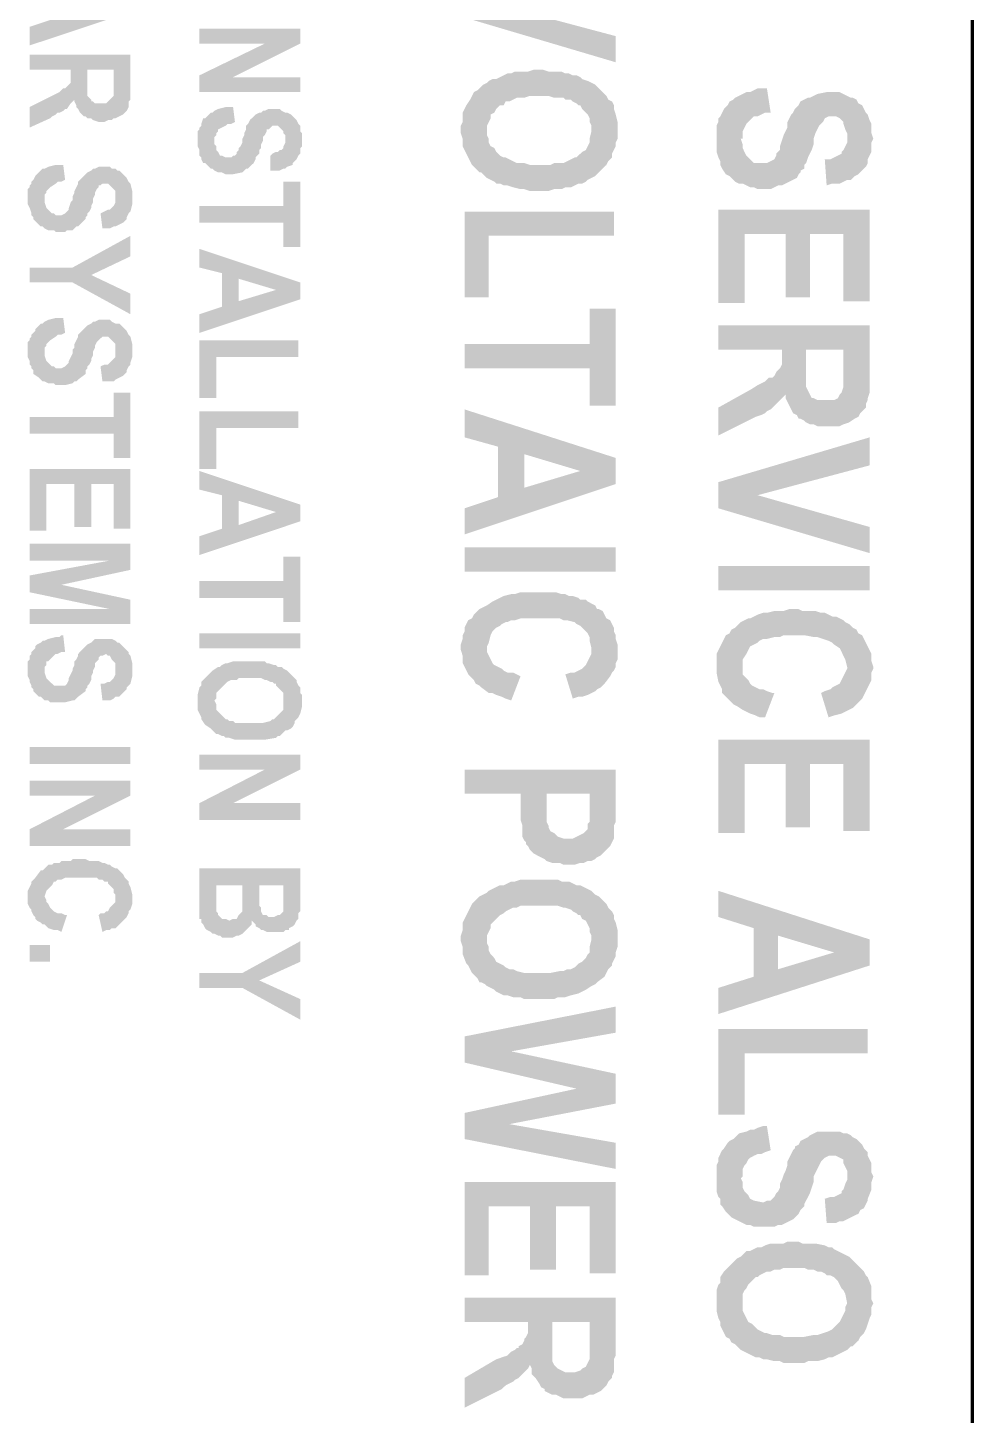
# Model space of a CAD drawing. Header units: inches. Extents: x -186 to 186, y -282 to 282.
# Drawn here: x -165.96 to -147.22, y -205.63 to -178.09 of the extents above; entities that cross this region are included whole.
import ezdxf

# ---------------------------------------------------------------- set-up
doc = ezdxf.new("R2010")
doc.units = ezdxf.units.IN
doc.header["$MEASUREMENT"] = 0
doc.layers.add('H', color=7, linetype='CONTINUOUS', lineweight=100)
doc.layers.add('P', color=250, linetype='CONTINUOUS', lineweight=100)

msp = doc.modelspace()

# ---------------------------------------------------------------- hatches: boundary and pattern name
at = {"layer": 'H', "linetype": 'Continuous'}
for points in [[(-163.926, -177.778), (-164.37, -177.593), (-165.148, -177.815), (-165.148, -177.37), (-165.481, -177.926), (-165.926, -178.074), (-165.926, -178.444)], [(-154.296, -178.778), (-154.296, -178.259), (-156.519, -177.667), (-157.296, -177.37), (-157.296, -177.889)], [(-160.556, -178.407), (-160.556, -178.111), (-162.556, -178.111), (-162.556, -178.407), (-161.259, -178.407)], [(-160.556, -178.407), (-161.259, -178.407), (-162.556, -179.037), (-161.889, -179.074)], [(-163.926, -179.296), (-163.926, -178.63), (-165.926, -178.63), (-165.926, -178.926), (-165.111, -178.926), (-165.111, -179), (-165.074, -179.556), (-165.037, -179.519), (-165.037, -179.556), (-165, -179.63), (-165, -179.667), (-164.963, -179.704), (-164.926, -179.778), (-164.889, -179.815), (-164.852, -179.852), (-164.815, -179.852), (-164.778, -178.926), (-164.259, -178.926), (-164.259, -179.185), (-164.259, -179.889), (-164.222, -179.889), (-164.148, -179.852), (-164.074, -179.815), (-164.037, -179.778), (-164, -179.741), (-163.963, -179.667), (-163.963, -179.593), (-163.963, -179.556), (-163.926, -179.519), (-163.926, -179.444), (-163.926, -179.37)], [(-164.259, -179.889), (-164.259, -179.185), (-164.259, -179.444), (-164.296, -179.481), (-164.333, -179.519), (-164.37, -179.556), (-164.407, -179.593), (-164.444, -179.593), (-164.556, -179.593), (-164.63, -179.593), (-164.667, -179.556), (-164.704, -179.556), (-164.704, -179.519), (-164.741, -179.481), (-164.778, -179.444), (-164.778, -179.333), (-164.778, -179.259), (-164.778, -178.926), (-164.815, -179.852), (-164.778, -179.889), (-164.704, -179.889), (-164.667, -179.926), (-164.556, -179.963), (-164.444, -179.963), (-164.37, -179.926), (-164.296, -179.926)], [(-154.259, -180.148), (-154.259, -180.037), (-154.259, -179.963), (-154.296, -179.815), (-154.333, -179.704), (-154.333, -179.63), (-154.37, -179.556), (-154.444, -179.519), (-154.481, -179.444), (-154.63, -179.296), (-154.704, -179.222), (-154.778, -179.185), (-154.852, -179.148), (-154.963, -179.111), (-155, -179.074), (-155.074, -179.037), (-155.148, -179.037), (-155.222, -179), (-155.296, -179), (-155.37, -178.963), (-155.444, -178.963), (-155.556, -178.963), (-155.63, -178.963), (-155.741, -178.926), (-155.926, -178.926), (-156.037, -178.963), (-156.111, -178.963), (-156.185, -178.963), (-156.296, -178.963), (-156.37, -179), (-156.444, -179), (-156.519, -179.037), (-156.593, -179.074), (-156.667, -179.111), (-156.741, -179.111), (-156.815, -179.148), (-156.852, -179.185), (-156.926, -179.222), (-157, -179.296), (-157.037, -179.333), (-157.111, -179.37), (-157.148, -179.444), (-157.185, -179.519), (-157.259, -179.63), (-157.296, -179.704), (-157.333, -179.778), (-157.333, -179.852), (-157.333, -179.963), (-157.37, -180.037), (-157.37, -180.185), (-157.333, -180.296), (-157.333, -180.37), (-157.333, -180.444), (-157.296, -180.519), (-157.259, -180.593), (-157.222, -180.667), (-157.185, -180.741), (-157.148, -180.815), (-157.111, -180.852), (-157.037, -180.926), (-157, -180.963), (-156.963, -180.963), (-156.889, -181.037), (-156.852, -181.074), (-156.852, -180.148), (-156.852, -180.037), (-156.815, -179.963), (-156.778, -179.889), (-156.778, -179.815), (-156.704, -179.778), (-156.667, -179.704), (-156.593, -179.63), (-156.519, -179.63), (-156.481, -179.556), (-156.407, -179.556), (-156.333, -179.519), (-156.259, -179.481), (-156.185, -179.481), (-156.111, -179.481), (-156, -179.444), (-155.63, -179.444), (-155.519, -179.481), (-155.444, -179.481), (-155.333, -179.481), (-155.296, -179.519), (-155.185, -179.519), (-155.148, -179.556), (-155.074, -179.593), (-155.037, -179.63), (-155, -179.63), (-154.963, -179.704), (-154.889, -179.778), (-154.852, -179.815), (-154.815, -179.889), (-154.815, -179.963), (-154.778, -180.037), (-154.778, -180.148), (-154.704, -181.037), (-154.667, -181), (-154.519, -180.852), (-154.481, -180.815), (-154.444, -180.741), (-154.37, -180.667), (-154.37, -180.593), (-154.333, -180.519), (-154.296, -180.444), (-154.296, -180.37), (-154.259, -180.296), (-154.259, -180.222)], [(-165.074, -179.556), (-165.111, -179), (-165.111, -179.148), (-165.111, -179.185), (-165.148, -179.222), (-165.185, -179.259), (-165.222, -179.296), (-165.259, -179.296), (-165.296, -179.333), (-165.333, -179.37), (-165.407, -179.407), (-165.481, -179.444), (-165.926, -179.667), (-165.926, -180.074), (-165.519, -179.889), (-165.481, -179.852), (-165.407, -179.815), (-165.37, -179.778), (-165.333, -179.778), (-165.259, -179.741), (-165.222, -179.704), (-165.185, -179.704), (-165.111, -179.593)], [(-160.556, -179.37), (-160.556, -179.074), (-161.889, -179.074), (-162.556, -179.037), (-162.556, -179.37)], [(-149.185, -180.296), (-149.222, -180.185), (-149.222, -180.111), (-149.222, -180), (-149.259, -179.926), (-149.296, -179.815), (-149.333, -179.778), (-149.37, -179.704), (-149.407, -179.63), (-149.481, -179.593), (-149.519, -179.519), (-149.593, -179.481), (-149.63, -179.481), (-149.704, -179.444), (-149.778, -179.407), (-149.852, -179.37), (-149.963, -179.37), (-150.111, -179.37), (-150.296, -179.407), (-150.37, -179.444), (-150.444, -179.481), (-150.481, -179.481), (-150.556, -179.519), (-150.63, -179.556), (-150.667, -179.63), (-150.741, -179.704), (-150.778, -179.778), (-150.815, -179.815), (-150.889, -179.963), (-150.889, -180.074), (-150.926, -180.148), (-150.963, -180.222), (-151, -180.333), (-151.037, -180.444), (-151.037, -180.519), (-151.074, -180.556), (-151.111, -180.593), (-151.111, -180.63), (-151.148, -180.704), (-151.222, -180.741), (-151.296, -180.778), (-151.37, -180.778), (-151.556, -180.778), (-151.63, -180.704), (-151.667, -180.667), (-151.704, -180.63), (-151.741, -180.556), (-151.778, -180.481), (-151.778, -180.407), (-151.815, -180.296), (-151.852, -179.444), (-151.926, -179.481), (-151.963, -179.519), (-152.037, -179.556), (-152.074, -179.63), (-152.148, -179.704), (-152.185, -179.778), (-152.222, -179.852), (-152.259, -179.889), (-152.259, -179.963), (-152.296, -180.037), (-152.296, -180.111), (-152.296, -180.222), (-152.296, -180.407), (-152.296, -180.481), (-152.296, -180.556), (-152.259, -180.667), (-152.222, -180.741), (-152.222, -180.815), (-152.185, -180.889), (-152.111, -181), (-152.037, -181.037), (-152, -181.074), (-151.926, -181.148), (-151.852, -181.185), (-151.778, -181.185), (-151.704, -181.222), (-151.63, -181.259), (-151.556, -181.259), (-151.481, -181.296), (-151.222, -181.296), (-151.148, -181.259), (-151.074, -181.222), (-151, -181.222), (-150.926, -181.185), (-150.852, -181.148), (-150.778, -181.111), (-150.704, -181.074), (-150.667, -181), (-150.63, -180.963), (-150.63, -180.926), (-150.556, -180.889), (-150.556, -180.815), (-150.519, -180.778), (-150.481, -180.667), (-150.444, -180.593), (-150.407, -180.519), (-150.37, -180.407), (-150.37, -180.296), (-150.333, -180.185), (-150.296, -180.111), (-150.259, -180.037), (-150.222, -180), (-150.185, -179.963), (-150.148, -179.889), (-150.074, -179.852), (-150, -179.852), (-149.926, -179.852), (-149.852, -179.889), (-149.778, -179.963), (-149.778, -180), (-149.741, -180.111), (-149.704, -180.185), (-149.704, -180.259), (-149.704, -181.111), (-149.63, -181.111), (-149.556, -181.037), (-149.481, -181), (-149.444, -180.963), (-149.37, -180.889), (-149.333, -180.852), (-149.296, -180.778), (-149.296, -180.704), (-149.222, -180.556), (-149.222, -180.481), (-149.222, -180.37)], [(-151.222, -179.778), (-151.296, -179.296), (-151.37, -179.296), (-151.481, -179.296), (-151.556, -179.333), (-151.63, -179.37), (-151.704, -179.37), (-151.852, -179.444), (-151.815, -180.296), (-151.778, -180.296), (-151.778, -180.185), (-151.778, -180.148), (-151.741, -180.074), (-151.704, -180), (-151.667, -179.963), (-151.63, -179.926), (-151.556, -179.852), (-151.481, -179.852), (-151.407, -179.815), (-151.333, -179.778)], [(-160.519, -180.333), (-160.519, -180.185), (-160.556, -180.148), (-160.556, -180.111), (-160.556, -180.037), (-160.593, -180), (-160.63, -179.926), (-160.667, -179.889), (-160.704, -179.852), (-160.741, -179.815), (-160.815, -179.778), (-160.852, -179.778), (-160.926, -179.741), (-160.963, -179.704), (-161.185, -179.704), (-161.259, -179.741), (-161.296, -179.741), (-161.333, -179.778), (-161.37, -179.778), (-161.444, -179.815), (-161.556, -179.926), (-161.593, -180), (-161.63, -180.037), (-161.63, -180.111), (-161.667, -180.185), (-161.667, -180.222), (-161.704, -180.296), (-161.704, -180.37), (-161.741, -180.444), (-161.778, -180.481), (-161.778, -180.519), (-161.815, -180.556), (-161.815, -180.593), (-161.852, -180.63), (-161.889, -180.63), (-161.926, -180.667), (-162.037, -180.667), (-162.111, -180.63), (-162.148, -180.63), (-162.185, -180.556), (-162.222, -180.519), (-162.222, -180.444), (-162.259, -180.407), (-162.259, -180.333), (-162.296, -179.778), (-162.333, -179.778), (-162.37, -179.815), (-162.407, -179.852), (-162.444, -179.889), (-162.481, -179.889), (-162.519, -180), (-162.519, -180.037), (-162.556, -180.074), (-162.556, -180.111), (-162.593, -180.148), (-162.593, -180.259), (-162.593, -180.333), (-162.593, -180.407), (-162.593, -180.444), (-162.556, -180.519), (-162.556, -180.63), (-162.519, -180.667), (-162.519, -180.704), (-162.481, -180.778), (-162.444, -180.778), (-162.407, -180.815), (-162.37, -180.852), (-162.333, -180.889), (-162.296, -180.889), (-162.259, -180.926), (-162.185, -180.963), (-162.148, -180.963), (-162.111, -180.963), (-162.037, -181), (-161.889, -181), (-161.704, -180.963), (-161.667, -180.926), (-161.63, -180.889), (-161.593, -180.889), (-161.519, -180.815), (-161.481, -180.778), (-161.444, -180.704), (-161.444, -180.667), (-161.407, -180.63), (-161.37, -180.593), (-161.37, -180.519), (-161.333, -180.481), (-161.333, -180.407), (-161.296, -180.333), (-161.296, -180.259), (-161.259, -180.222), (-161.222, -180.148), (-161.222, -180.111), (-161.185, -180.111), (-161.148, -180.074), (-161.111, -180.037), (-161.037, -180.037), (-161, -180.037), (-160.963, -180.074), (-160.926, -180.111), (-160.889, -180.148), (-160.889, -180.185), (-160.852, -180.222), (-160.852, -180.296), (-160.852, -180.889), (-160.815, -180.852), (-160.704, -180.815), (-160.704, -180.778), (-160.667, -180.741), (-160.63, -180.704), (-160.593, -180.63), (-160.556, -180.593), (-160.556, -180.481), (-160.519, -180.444), (-160.519, -180.37)], [(-161.852, -179.963), (-161.889, -179.667), (-161.926, -179.667), (-161.963, -179.667), (-162.037, -179.667), (-162.185, -179.704), (-162.259, -179.741), (-162.296, -179.778), (-162.259, -180.333), (-162.259, -180.259), (-162.222, -180.222), (-162.222, -180.185), (-162.185, -180.148), (-162.185, -180.111), (-162.037, -180.037), (-162, -180), (-161.926, -180)], [(-160.852, -180.889), (-160.852, -180.296), (-160.852, -180.37), (-160.889, -180.444), (-160.889, -180.481), (-160.926, -180.519), (-160.963, -180.519), (-161, -180.556), (-161.037, -180.556), (-161.111, -180.593), (-161.148, -180.63), (-161.148, -180.926), (-161, -180.926), (-160.963, -180.926), (-160.889, -180.889)], [(-154.704, -181.037), (-154.778, -180.148), (-154.815, -180.296), (-154.815, -180.37), (-154.852, -180.444), (-154.889, -180.519), (-154.963, -180.556), (-155.037, -180.63), (-155.074, -180.667), (-155.111, -180.667), (-155.259, -180.741), (-155.333, -180.778), (-155.407, -180.778), (-155.519, -180.778), (-155.593, -180.815), (-155.704, -180.815), (-155.815, -180.815), (-155.889, -180.815), (-156, -180.815), (-156.111, -180.778), (-156.259, -180.778), (-156.333, -180.741), (-156.407, -180.704), (-156.481, -180.667), (-156.519, -180.667), (-156.593, -180.63), (-156.667, -180.556), (-156.704, -180.481), (-156.778, -180.444), (-156.815, -180.37), (-156.815, -180.296), (-156.852, -180.222), (-156.852, -180.148), (-156.852, -181.074), (-156.778, -181.111), (-156.704, -181.148), (-156.667, -181.185), (-156.593, -181.185), (-156.519, -181.222), (-156.444, -181.222), (-156.333, -181.259), (-156.185, -181.296), (-156.111, -181.296), (-156, -181.333), (-155.63, -181.333), (-155.519, -181.296), (-155.444, -181.296), (-155.37, -181.296), (-155.296, -181.259), (-155.185, -181.259), (-155.037, -181.185), (-154.963, -181.185), (-154.889, -181.148), (-154.852, -181.111), (-154.778, -181.074)], [(-149.704, -181.111), (-149.704, -180.259), (-149.704, -180.37), (-149.741, -180.444), (-149.778, -180.519), (-149.815, -180.556), (-149.815, -180.593), (-149.889, -180.63), (-149.963, -180.667), (-150.037, -180.704), (-150.148, -180.704), (-150.111, -181.222), (-150, -181.185), (-149.926, -181.185), (-149.852, -181.185), (-149.778, -181.148)], [(-163.889, -181.481), (-163.889, -181.333), (-163.926, -181.185), (-163.963, -181.148), (-164, -181.074), (-164.037, -181.037), (-164.074, -181), (-164.111, -180.963), (-164.148, -180.926), (-164.185, -180.926), (-164.222, -180.889), (-164.296, -180.889), (-164.333, -180.852), (-164.556, -180.852), (-164.63, -180.889), (-164.667, -180.889), (-164.704, -180.926), (-164.778, -180.963), (-164.889, -181.074), (-164.926, -181.111), (-164.963, -181.148), (-164.963, -181.185), (-165, -181.259), (-165.037, -181.333), (-165.037, -181.37), (-165.074, -181.444), (-165.074, -181.519), (-165.111, -181.556), (-165.148, -181.667), (-165.148, -181.704), (-165.185, -181.741), (-165.222, -181.778), (-165.296, -181.815), (-165.407, -181.815), (-165.444, -181.778), (-165.481, -181.778), (-165.556, -181.704), (-165.593, -181.667), (-165.63, -181.556), (-165.63, -181.481), (-165.667, -180.889), (-165.704, -180.926), (-165.778, -181), (-165.815, -181.037), (-165.852, -181.111), (-165.889, -181.148), (-165.889, -181.185), (-165.926, -181.222), (-165.926, -181.259), (-165.963, -181.296), (-165.963, -181.407), (-165.963, -181.481), (-165.963, -181.556), (-165.963, -181.593), (-165.926, -181.667), (-165.889, -181.778), (-165.889, -181.815), (-165.852, -181.852), (-165.852, -181.889), (-165.741, -182), (-165.704, -182.037), (-165.667, -182.037), (-165.63, -182.074), (-165.556, -182.111), (-165.519, -182.111), (-165.444, -182.111), (-165.407, -182.148), (-165.222, -182.148), (-165.185, -182.111), (-165.074, -182.111), (-165.037, -182.074), (-165, -182.037), (-164.963, -182.037), (-164.815, -181.889), (-164.815, -181.852), (-164.778, -181.815), (-164.778, -181.778), (-164.741, -181.741), (-164.704, -181.667), (-164.704, -181.63), (-164.667, -181.556), (-164.667, -181.481), (-164.63, -181.407), (-164.63, -181.37), (-164.593, -181.296), (-164.556, -181.259), (-164.556, -181.222), (-164.519, -181.222), (-164.481, -181.185), (-164.407, -181.185), (-164.37, -181.185), (-164.333, -181.222), (-164.296, -181.259), (-164.259, -181.296), (-164.222, -181.333), (-164.222, -181.37), (-164.222, -181.444), (-164.222, -182.037), (-164.148, -182), (-164.074, -181.963), (-164, -181.889), (-164, -181.852), (-163.963, -181.778), (-163.926, -181.741), (-163.889, -181.593), (-163.889, -181.519)], [(-165.222, -181.111), (-165.259, -180.815), (-165.296, -180.815), (-165.333, -180.815), (-165.407, -180.815), (-165.556, -180.852), (-165.63, -180.889), (-165.667, -180.889), (-165.63, -181.481), (-165.63, -181.407), (-165.593, -181.37), (-165.593, -181.333), (-165.556, -181.296), (-165.519, -181.259), (-165.407, -181.185), (-165.37, -181.148), (-165.296, -181.148)], [(-160.556, -182.444), (-160.556, -181.148), (-160.889, -181.148), (-160.889, -181.63), (-162.556, -181.63), (-162.556, -181.963), (-160.889, -181.963), (-160.889, -182.444)], [(-164.222, -182.037), (-164.222, -181.444), (-164.222, -181.519), (-164.222, -181.556), (-164.259, -181.63), (-164.296, -181.667), (-164.333, -181.704), (-164.37, -181.704), (-164.444, -181.741), (-164.519, -181.778), (-164.481, -182.074), (-164.37, -182.074), (-164.333, -182.074), (-164.259, -182.037)], [(-154.333, -182.222), (-154.333, -181.741), (-157.296, -181.741), (-157.296, -183.444), (-156.815, -183.444), (-156.815, -182.222)], [(-149.259, -183.519), (-149.259, -181.704), (-152.259, -181.704), (-152.259, -183.556), (-151.741, -183.556), (-151.741, -182.185), (-150.926, -182.185), (-150.926, -183.444), (-150.444, -183.444), (-150.444, -182.185), (-149.778, -182.185), (-149.778, -183.519)], [(-163.926, -182.63), (-163.926, -182.222), (-165.074, -182.852), (-164.704, -183)], [(-160.556, -183.481), (-160.556, -183.148), (-162.556, -182.481), (-162.556, -182.852), (-162.111, -182.963), (-162.111, -183.63), (-161.778, -183.074), (-161.037, -183.296)], [(-163.926, -183.778), (-163.926, -183.37), (-164.704, -183), (-165.074, -182.852), (-165.926, -182.852), (-165.926, -183.148), (-165.074, -183.148)], [(-160.556, -183.481), (-161.037, -183.296), (-161.778, -183.519), (-161.778, -183.074), (-162.111, -183.63), (-162.556, -183.778), (-162.556, -184.148)], [(-154.296, -185.593), (-154.296, -183.667), (-154.815, -183.667), (-154.815, -184.37), (-157.296, -184.37), (-157.296, -184.852), (-154.815, -184.852), (-154.815, -185.593)], [(-163.889, -184.519), (-163.889, -184.37), (-163.926, -184.222), (-163.963, -184.185), (-164, -184.111), (-164.037, -184.074), (-164.074, -184.037), (-164.111, -184), (-164.148, -183.963), (-164.185, -183.963), (-164.222, -183.963), (-164.296, -183.926), (-164.333, -183.889), (-164.556, -183.889), (-164.63, -183.926), (-164.667, -183.926), (-164.704, -183.963), (-164.778, -184), (-164.889, -184.111), (-164.926, -184.148), (-164.963, -184.185), (-164.963, -184.222), (-165, -184.296), (-165.037, -184.37), (-165.037, -184.444), (-165.074, -184.481), (-165.074, -184.556), (-165.111, -184.63), (-165.148, -184.704), (-165.148, -184.741), (-165.185, -184.778), (-165.222, -184.815), (-165.296, -184.852), (-165.407, -184.852), (-165.444, -184.815), (-165.481, -184.815), (-165.519, -184.778), (-165.556, -184.741), (-165.593, -184.704), (-165.63, -184.593), (-165.63, -184.519), (-165.667, -183.963), (-165.704, -183.963), (-165.778, -184.037), (-165.815, -184.074), (-165.815, -184.111), (-165.852, -184.148), (-165.889, -184.185), (-165.889, -184.222), (-165.926, -184.259), (-165.926, -184.296), (-165.963, -184.333), (-165.963, -184.444), (-165.963, -184.519), (-165.963, -184.593), (-165.963, -184.63), (-165.926, -184.704), (-165.926, -184.778), (-165.889, -184.815), (-165.889, -184.852), (-165.852, -184.889), (-165.852, -184.963), (-165.741, -185.037), (-165.704, -185.074), (-165.667, -185.111), (-165.63, -185.111), (-165.556, -185.148), (-165.519, -185.148), (-165.444, -185.148), (-165.407, -185.185), (-165.222, -185.185), (-165.074, -185.148), (-165.037, -185.111), (-165, -185.111), (-164.963, -185.074), (-164.815, -184.963), (-164.815, -184.889), (-164.778, -184.852), (-164.778, -184.815), (-164.741, -184.778), (-164.704, -184.704), (-164.704, -184.667), (-164.667, -184.593), (-164.667, -184.519), (-164.63, -184.444), (-164.63, -184.407), (-164.593, -184.333), (-164.556, -184.296), (-164.519, -184.259), (-164.481, -184.222), (-164.407, -184.222), (-164.37, -184.222), (-164.333, -184.259), (-164.296, -184.296), (-164.259, -184.333), (-164.222, -184.37), (-164.222, -184.444), (-164.222, -184.481), (-164.222, -185.074), (-164.148, -185.037), (-164.074, -185), (-164, -184.926), (-164, -184.889), (-163.963, -184.815), (-163.926, -184.778), (-163.926, -184.741), (-163.889, -184.63), (-163.889, -184.556)], [(-165.222, -184.148), (-165.259, -183.852), (-165.296, -183.852), (-165.333, -183.852), (-165.407, -183.852), (-165.556, -183.889), (-165.63, -183.926), (-165.667, -183.963), (-165.63, -184.519), (-165.63, -184.444), (-165.593, -184.407), (-165.593, -184.37), (-165.556, -184.333), (-165.519, -184.296), (-165.407, -184.222), (-165.37, -184.185), (-165.296, -184.185)], [(-149.259, -185.037), (-149.259, -184), (-152.259, -184), (-152.259, -184.481), (-151, -184.481), (-151, -184.593), (-151, -185.444), (-150.926, -185.37), (-150.926, -185.444), (-150.889, -185.519), (-150.852, -185.593), (-150.778, -185.741), (-150.704, -185.778), (-150.667, -185.852), (-150.63, -185.852), (-150.556, -185.889), (-150.519, -184.481), (-149.778, -184.481), (-149.778, -185.963), (-149.667, -185.926), (-149.556, -185.852), (-149.481, -185.815), (-149.444, -185.741), (-149.37, -185.667), (-149.333, -185.63), (-149.333, -185.556), (-149.296, -185.481), (-149.296, -185.444), (-149.259, -185.333), (-149.259, -185.259), (-149.259, -185.148)], [(-164.222, -185.074), (-164.222, -184.481), (-164.222, -184.556), (-164.222, -184.63), (-164.259, -184.667), (-164.296, -184.704), (-164.333, -184.741), (-164.37, -184.778), (-164.444, -184.778), (-164.519, -184.815), (-164.481, -185.111), (-164.37, -185.111), (-164.333, -185.111), (-164.259, -185.111)], [(-160.593, -184.63), (-160.593, -184.296), (-162.556, -184.296), (-162.556, -185.444), (-162.222, -185.444), (-162.222, -184.63)], [(-149.778, -185.963), (-149.778, -184.889), (-149.778, -185.111), (-149.778, -185.185), (-149.778, -185.222), (-149.815, -185.333), (-149.852, -185.37), (-149.889, -185.444), (-149.963, -185.481), (-150.037, -185.481), (-150.222, -185.481), (-150.296, -185.481), (-150.37, -185.444), (-150.407, -185.444), (-150.444, -185.37), (-150.481, -185.296), (-150.519, -185.222), (-150.519, -185.185), (-150.519, -184.481), (-150.556, -185.889), (-150.519, -185.926), (-150.444, -185.963), (-150.37, -185.963), (-150.296, -186), (-150.185, -186), (-150.111, -186), (-150, -186), (-149.926, -186), (-149.852, -186)], [(-151, -185.444), (-151, -184.593), (-151, -184.704), (-151, -184.778), (-151.037, -184.852), (-151.111, -184.926), (-151.148, -185), (-151.185, -185.037), (-151.259, -185.037), (-151.333, -185.111), (-151.407, -185.148), (-151.481, -185.185), (-151.593, -185.259), (-152.259, -185.63), (-152.259, -186.185), (-151.593, -185.852), (-151.519, -185.815), (-151.407, -185.778), (-151.333, -185.741), (-151.296, -185.704), (-151.222, -185.667), (-151.185, -185.63), (-151.148, -185.593), (-151.111, -185.556), (-151.037, -185.481)], [(-163.926, -186.63), (-163.926, -185.333), (-164.259, -185.333), (-164.259, -185.815), (-165.926, -185.815), (-165.926, -186.148), (-164.259, -186.148), (-164.259, -186.63)], [(-160.593, -186.037), (-160.593, -185.704), (-162.556, -185.704), (-162.556, -186.852), (-162.222, -186.852), (-162.222, -186.037)], [(-154.296, -187.148), (-154.296, -186.63), (-157.296, -185.667), (-157.296, -186.222), (-156.63, -186.407), (-156.63, -187.407), (-156.111, -186.556), (-155, -186.889)], [(-149.259, -186.778), (-149.259, -186.222), (-152.259, -187.111), (-151.481, -187.37)], [(-154.296, -187.148), (-155, -186.889), (-156.111, -187.222), (-156.111, -186.556), (-156.63, -187.407), (-157.296, -187.63), (-157.296, -188.148)], [(-163.926, -188.037), (-163.926, -186.852), (-165.926, -186.852), (-165.926, -188.074), (-165.593, -188.074), (-165.593, -187.148), (-165.037, -187.148), (-165.037, -188), (-164.704, -188), (-164.704, -187.148), (-164.259, -187.148), (-164.259, -188.037)], [(-160.556, -187.889), (-160.556, -187.556), (-162.556, -186.889), (-162.556, -187.259), (-162.111, -187.37), (-162.111, -188.037), (-161.778, -187.481), (-161.037, -187.704)], [(-149.259, -188.519), (-149.259, -188), (-151.481, -187.37), (-152.259, -187.111), (-152.259, -187.63)], [(-160.556, -187.889), (-161.037, -187.704), (-161.778, -187.963), (-161.778, -187.481), (-162.111, -188.037), (-162.556, -188.185), (-162.556, -188.556)], [(-163.926, -188.852), (-163.926, -188.333), (-165.926, -188.333), (-165.926, -188.667), (-164.333, -188.667)], [(-160.556, -189.889), (-160.556, -188.593), (-160.889, -188.593), (-160.889, -189.074), (-162.556, -189.074), (-162.556, -189.407), (-160.889, -189.407), (-160.889, -189.889)], [(-157.296, -188.889), (-154.296, -188.889), (-154.296, -188.407), (-157.296, -188.407)], [(-163.926, -188.852), (-164.333, -188.667), (-165.926, -188.963), (-165.296, -189.148)], [(-152.259, -189.259), (-149.259, -189.259), (-149.259, -188.778), (-152.259, -188.778)], [(-163.926, -189.926), (-163.926, -189.444), (-165.296, -189.148), (-165.926, -188.963), (-165.926, -189.296), (-164.333, -189.63)], [(-154.704, -189.556), (-154.778, -189.519), (-154.852, -189.481), (-154.889, -189.444), (-155, -189.444), (-155.037, -189.407), (-155.148, -189.37), (-155.222, -189.37), (-155.296, -189.333), (-155.37, -189.333), (-155.481, -189.296), (-155.556, -189.296), (-155.63, -189.296), (-155.741, -189.296), (-155.926, -189.296), (-156, -189.296), (-156.111, -189.296), (-156.185, -189.296), (-156.296, -189.333), (-156.37, -189.333), (-156.519, -189.37), (-156.593, -189.407), (-156.667, -189.444), (-156.741, -189.481), (-156.852, -189.556), (-156.852, -190.407), (-156.852, -190.37), (-156.815, -190.296), (-156.778, -190.148), (-156.741, -190.074), (-156.667, -190), (-156.593, -189.963), (-156.556, -189.926), (-156.481, -189.889), (-156.444, -189.889), (-156.37, -189.852), (-156.296, -189.852), (-156.185, -189.815), (-156.111, -189.815), (-156, -189.815), (-155.593, -189.815), (-155.407, -189.815), (-155.333, -189.852), (-155.259, -189.852), (-155.111, -189.889), (-155.074, -189.926), (-155, -189.963), (-154.926, -190.037), (-154.852, -190.111), (-154.815, -190.185), (-154.815, -190.259), (-154.778, -190.407)], [(-163.926, -189.926), (-164.333, -189.63), (-165.926, -189.63), (-165.926, -189.926)], [(-156.185, -190.963), (-156.259, -190.926), (-156.333, -190.889), (-156.444, -190.889), (-156.519, -190.852), (-156.556, -190.815), (-156.63, -190.778), (-156.704, -190.741), (-156.741, -190.704), (-156.815, -190.556), (-156.852, -190.481), (-156.852, -190.407), (-156.852, -189.556), (-156.926, -189.593), (-157, -189.63), (-157.037, -189.667), (-157.111, -189.741), (-157.148, -189.815), (-157.222, -189.852), (-157.259, -189.926), (-157.296, -190), (-157.296, -190.074), (-157.333, -190.148), (-157.333, -190.222), (-157.37, -190.333), (-157.37, -190.444), (-157.333, -190.556), (-157.333, -190.63), (-157.333, -190.704), (-157.296, -190.778), (-157.259, -190.852), (-157.222, -190.926), (-157.111, -191.037), (-157.074, -191.111), (-157, -191.148), (-156.963, -191.185), (-156.815, -191.296), (-156.741, -191.296), (-156.667, -191.333), (-156.556, -191.37), (-156.481, -191.407), (-156.37, -191.444)], [(-154.259, -190.444), (-154.259, -190.407), (-154.259, -190.333), (-154.296, -190.222), (-154.296, -190.148), (-154.333, -190.074), (-154.333, -190), (-154.37, -189.926), (-154.407, -189.852), (-154.481, -189.815), (-154.519, -189.741), (-154.556, -189.667), (-154.63, -189.63), (-154.667, -189.63), (-154.704, -189.556), (-154.778, -190.407), (-154.778, -190.444), (-154.778, -190.519), (-154.815, -190.593), (-154.852, -190.667), (-154.889, -190.741), (-154.963, -190.815), (-155.037, -190.852), (-155.111, -190.889), (-155.185, -190.889), (-155.296, -190.926), (-155.148, -191.407), (-155.037, -191.37), (-154.963, -191.37), (-154.852, -191.333), (-154.778, -191.296), (-154.704, -191.259), (-154.667, -191.222), (-154.593, -191.185), (-154.556, -191.148), (-154.519, -191.111), (-154.407, -190.963), (-154.37, -190.889), (-154.333, -190.852), (-154.296, -190.778), (-154.296, -190.704), (-154.259, -190.63), (-154.259, -190.519)], [(-149.667, -189.926), (-149.741, -189.889), (-149.778, -189.852), (-149.852, -189.815), (-149.926, -189.778), (-150, -189.778), (-150.074, -189.741), (-150.148, -189.704), (-150.222, -189.704), (-150.333, -189.667), (-150.407, -189.667), (-150.481, -189.667), (-150.593, -189.667), (-150.667, -189.63), (-150.852, -189.63), (-150.963, -189.667), (-151.037, -189.667), (-151.148, -189.667), (-151.296, -189.704), (-151.37, -189.704), (-151.481, -189.741), (-151.556, -189.778), (-151.63, -189.815), (-151.667, -189.815), (-151.741, -189.852), (-151.815, -189.889), (-151.778, -190.778), (-151.778, -190.704), (-151.778, -190.63), (-151.704, -190.519), (-151.667, -190.444), (-151.63, -190.37), (-151.556, -190.333), (-151.481, -190.296), (-151.444, -190.259), (-151.37, -190.222), (-151.296, -190.222), (-151.148, -190.185), (-151.037, -190.185), (-150.963, -190.148), (-150.556, -190.148), (-150.37, -190.185), (-150.296, -190.185), (-150.185, -190.222), (-150.074, -190.259), (-150, -190.296), (-149.963, -190.333), (-149.852, -190.407), (-149.815, -190.481), (-149.778, -190.556), (-149.741, -190.63), (-149.704, -190.778)], [(-151.148, -191.296), (-151.185, -191.296), (-151.296, -191.259), (-151.37, -191.222), (-151.444, -191.222), (-151.593, -191.148), (-151.63, -191.111), (-151.667, -191.037), (-151.704, -191), (-151.778, -190.926), (-151.778, -190.852), (-151.778, -190.778), (-151.815, -189.889), (-151.889, -189.963), (-151.926, -190), (-152, -190.037), (-152.037, -190.111), (-152.111, -190.148), (-152.148, -190.222), (-152.185, -190.296), (-152.222, -190.37), (-152.259, -190.444), (-152.296, -190.519), (-152.296, -190.667), (-152.296, -190.815), (-152.296, -190.889), (-152.259, -191.074), (-152.222, -191.148), (-152.185, -191.222), (-152.185, -191.296), (-152.074, -191.407), (-151.963, -191.519), (-151.889, -191.556), (-151.778, -191.63), (-151.704, -191.667), (-151.63, -191.704), (-151.519, -191.741), (-151.444, -191.778), (-151.333, -191.778)], [(-149.185, -190.815), (-149.185, -190.778), (-149.222, -190.667), (-149.222, -190.593), (-149.222, -190.519), (-149.259, -190.444), (-149.296, -190.37), (-149.333, -190.296), (-149.37, -190.222), (-149.407, -190.148), (-149.481, -190.111), (-149.519, -190.037), (-149.593, -190), (-149.63, -189.963), (-149.667, -189.926), (-149.704, -190.778), (-149.704, -190.815), (-149.741, -190.889), (-149.778, -190.963), (-149.815, -191.037), (-149.852, -191.111), (-149.926, -191.148), (-150, -191.185), (-150.037, -191.222), (-150.148, -191.259), (-150.222, -191.296), (-150.074, -191.778), (-149.963, -191.741), (-149.815, -191.704), (-149.741, -191.667), (-149.667, -191.63), (-149.593, -191.593), (-149.519, -191.519), (-149.481, -191.481), (-149.407, -191.407), (-149.37, -191.333), (-149.333, -191.259), (-149.296, -191.185), (-149.259, -191.111), (-149.222, -191.037), (-149.222, -190.963), (-149.222, -190.889)], [(-163.889, -190.815), (-163.889, -190.704), (-163.926, -190.556), (-163.963, -190.519), (-163.963, -190.481), (-164, -190.444), (-164.037, -190.407), (-164.074, -190.37), (-164.111, -190.333), (-164.148, -190.296), (-164.185, -190.296), (-164.222, -190.259), (-164.296, -190.222), (-164.333, -190.222), (-164.556, -190.222), (-164.63, -190.222), (-164.667, -190.259), (-164.704, -190.296), (-164.778, -190.333), (-164.889, -190.444), (-164.926, -190.481), (-164.963, -190.519), (-164.963, -190.556), (-165, -190.63), (-165.037, -190.667), (-165.037, -190.741), (-165.074, -190.815), (-165.074, -190.852), (-165.111, -190.926), (-165.148, -191), (-165.148, -191.037), (-165.185, -191.111), (-165.222, -191.148), (-165.296, -191.148), (-165.407, -191.148), (-165.444, -191.148), (-165.481, -191.111), (-165.519, -191.074), (-165.556, -191.037), (-165.593, -191), (-165.63, -190.889), (-165.63, -190.852), (-165.667, -190.259), (-165.704, -190.296), (-165.778, -190.333), (-165.815, -190.37), (-165.815, -190.407), (-165.852, -190.444), (-165.889, -190.481), (-165.889, -190.519), (-165.926, -190.556), (-165.926, -190.63), (-165.963, -190.667), (-165.963, -190.778), (-165.963, -190.815), (-165.963, -190.852), (-165.963, -190.889), (-165.963, -190.963), (-165.926, -191.037), (-165.926, -191.074), (-165.889, -191.148), (-165.889, -191.185), (-165.852, -191.222), (-165.852, -191.259), (-165.741, -191.37), (-165.704, -191.37), (-165.667, -191.407), (-165.63, -191.444), (-165.556, -191.444), (-165.519, -191.481), (-165.444, -191.481), (-165.407, -191.481), (-165.222, -191.481), (-165.074, -191.444), (-165.037, -191.444), (-165, -191.407), (-164.963, -191.37), (-164.815, -191.259), (-164.815, -191.222), (-164.778, -191.185), (-164.778, -191.148), (-164.741, -191.111), (-164.704, -191.037), (-164.704, -190.963), (-164.667, -190.889), (-164.667, -190.852), (-164.63, -190.778), (-164.63, -190.704), (-164.593, -190.667), (-164.556, -190.63), (-164.556, -190.593), (-164.519, -190.556), (-164.481, -190.556), (-164.407, -190.519), (-164.37, -190.556), (-164.333, -190.556), (-164.296, -190.63), (-164.259, -190.667), (-164.222, -190.704), (-164.222, -190.741), (-164.222, -190.815), (-164.222, -191.37), (-164.148, -191.37), (-164.074, -191.296), (-164, -191.222), (-164, -191.185), (-163.963, -191.148), (-163.926, -191.111), (-163.889, -190.963), (-163.889, -190.889)], [(-165.222, -190.481), (-165.259, -190.148), (-165.296, -190.148), (-165.333, -190.185), (-165.407, -190.185), (-165.556, -190.222), (-165.63, -190.259), (-165.667, -190.259), (-165.63, -190.852), (-165.63, -190.778), (-165.593, -190.741), (-165.593, -190.667), (-165.556, -190.667), (-165.519, -190.63), (-165.407, -190.519), (-165.37, -190.519), (-165.296, -190.481)], [(-162.556, -190.407), (-160.556, -190.407), (-160.556, -190.111), (-162.556, -190.111)], [(-164.222, -191.37), (-164.222, -190.815), (-164.222, -190.889), (-164.222, -190.926), (-164.259, -191), (-164.296, -191.037), (-164.333, -191.074), (-164.37, -191.074), (-164.444, -191.111), (-164.519, -191.111), (-164.481, -191.444), (-164.37, -191.444), (-164.333, -191.444), (-164.259, -191.407)], [(-160.519, -191.444), (-160.519, -191.333), (-160.556, -191.296), (-160.556, -191.222), (-160.556, -191.185), (-160.593, -191.148), (-160.63, -191.074), (-160.63, -191.037), (-160.667, -191), (-160.704, -190.963), (-160.778, -190.889), (-160.815, -190.852), (-160.889, -190.815), (-160.926, -190.778), (-161, -190.778), (-161.037, -190.741), (-161.074, -190.741), (-161.185, -190.704), (-161.222, -190.704), (-161.259, -190.667), (-161.333, -190.667), (-161.37, -190.667), (-161.519, -190.667), (-161.556, -190.667), (-161.63, -190.667), (-161.778, -190.667), (-161.815, -190.667), (-161.889, -190.667), (-162, -190.704), (-162.037, -190.704), (-162.111, -190.741), (-162.148, -190.778), (-162.185, -190.778), (-162.296, -190.852), (-162.333, -190.889), (-162.444, -191), (-162.519, -191.074), (-162.519, -191.148), (-162.556, -191.185), (-162.593, -191.333), (-162.593, -191.407), (-162.593, -191.444), (-162.593, -191.481), (-162.593, -191.63), (-162.556, -191.704), (-162.519, -191.778), (-162.519, -191.815), (-162.444, -191.926), (-162.333, -192), (-162.296, -192.037), (-162.259, -192.074), (-162.259, -191.444), (-162.222, -191.407), (-162.222, -191.333), (-162.222, -191.296), (-162.148, -191.222), (-162.074, -191.148), (-162.037, -191.111), (-162, -191.074), (-161.926, -191.037), (-161.852, -191.037), (-161.815, -191.037), (-161.778, -191), (-161.704, -191), (-161.444, -191), (-161.37, -191), (-161.333, -191), (-161.259, -191.037), (-161.222, -191.037), (-161.148, -191.074), (-161.111, -191.074), (-161.074, -191.111), (-161.037, -191.111), (-161.037, -191.148), (-161, -191.185), (-160.963, -191.222), (-160.889, -191.296), (-160.889, -191.407), (-160.889, -191.444), (-160.852, -192.037), (-160.815, -192.037), (-160.741, -192), (-160.704, -191.963), (-160.667, -191.889), (-160.667, -191.852), (-160.63, -191.815), (-160.593, -191.778), (-160.556, -191.704), (-160.519, -191.556), (-160.519, -191.519)], [(-160.852, -192.037), (-160.889, -191.444), (-160.889, -191.519), (-160.889, -191.556), (-160.889, -191.63), (-160.926, -191.667), (-160.963, -191.704), (-161.037, -191.778), (-161.074, -191.815), (-161.111, -191.815), (-161.148, -191.852), (-161.296, -191.889), (-161.37, -191.889), (-161.444, -191.889), (-161.704, -191.889), (-161.741, -191.889), (-161.815, -191.889), (-161.852, -191.889), (-161.889, -191.852), (-161.963, -191.852), (-162, -191.815), (-162.037, -191.815), (-162.074, -191.778), (-162.185, -191.667), (-162.222, -191.63), (-162.222, -191.556), (-162.222, -191.519), (-162.259, -191.444), (-162.259, -192.074), (-162.222, -192.111), (-162.185, -192.111), (-162.111, -192.148), (-162.074, -192.148), (-162.037, -192.185), (-161.963, -192.185), (-161.852, -192.222), (-161.815, -192.222), (-161.741, -192.222), (-161.37, -192.222), (-161.333, -192.222), (-161.259, -192.222), (-161.037, -192.185), (-161, -192.148), (-160.963, -192.148), (-160.926, -192.111), (-160.889, -192.074)], [(-165.926, -192.704), (-163.926, -192.704), (-163.926, -192.37), (-165.926, -192.37)], [(-149.259, -194.037), (-149.259, -192.222), (-152.259, -192.222), (-152.259, -194.074), (-151.741, -194.074), (-151.741, -192.704), (-150.926, -192.704), (-150.926, -193.963), (-150.444, -193.963), (-150.444, -192.704), (-149.778, -192.704), (-149.778, -194.037)], [(-160.556, -192.815), (-160.556, -192.519), (-162.556, -192.519), (-162.556, -192.815), (-161.259, -192.815)], [(-160.556, -192.815), (-161.259, -192.815), (-162.556, -193.481), (-161.889, -193.481)], [(-154.296, -193.593), (-154.296, -192.815), (-157.296, -192.815), (-157.296, -193.296), (-156.185, -193.296), (-156.185, -193.815), (-156.148, -193.926), (-156.148, -194), (-156.148, -194.074), (-156.148, -194.148), (-156.111, -194.222), (-156.074, -194.259), (-156.074, -194.296), (-156.037, -194.333), (-156, -194.407), (-155.926, -194.481), (-155.852, -194.519), (-155.778, -194.556), (-155.704, -194.593), (-155.667, -193.296), (-154.815, -193.296), (-154.815, -193.556), (-154.778, -194.63), (-154.704, -194.593), (-154.667, -194.556), (-154.593, -194.519), (-154.519, -194.444), (-154.481, -194.407), (-154.407, -194.333), (-154.37, -194.259), (-154.333, -194.185), (-154.333, -194.148), (-154.333, -194.074), (-154.333, -194), (-154.333, -193.926), (-154.296, -193.852), (-154.296, -193.741)], [(-163.926, -193.333), (-163.926, -193.037), (-165.926, -193.037), (-165.926, -193.333), (-164.63, -193.333)], [(-154.778, -194.63), (-154.815, -193.556), (-154.815, -193.667), (-154.815, -193.778), (-154.815, -193.852), (-154.852, -193.889), (-154.852, -193.963), (-154.852, -194), (-154.926, -194.074), (-155, -194.111), (-155.074, -194.148), (-155.148, -194.185), (-155.222, -194.185), (-155.259, -194.185), (-155.333, -194.185), (-155.444, -194.148), (-155.481, -194.111), (-155.519, -194.074), (-155.593, -194.037), (-155.63, -193.963), (-155.63, -193.926), (-155.667, -193.852), (-155.667, -193.778), (-155.667, -193.296), (-155.704, -194.593), (-155.667, -194.63), (-155.556, -194.667), (-155.519, -194.667), (-155.407, -194.667), (-155.333, -194.704), (-155.111, -194.704), (-155, -194.667), (-154.926, -194.667), (-154.852, -194.63)], [(-163.926, -193.333), (-164.63, -193.333), (-165.926, -194), (-165.259, -194)], [(-160.556, -193.815), (-160.556, -193.481), (-161.889, -193.481), (-162.556, -193.481), (-162.556, -193.815)], [(-163.926, -194.333), (-163.926, -194), (-165.259, -194), (-165.926, -194), (-165.926, -194.333)], [(-164.185, -194.778), (-164.222, -194.778), (-164.296, -194.741), (-164.333, -194.704), (-164.37, -194.704), (-164.444, -194.667), (-164.481, -194.667), (-164.556, -194.63), (-164.63, -194.63), (-164.704, -194.63), (-164.741, -194.63), (-164.815, -194.593), (-165.074, -194.593), (-165.111, -194.63), (-165.185, -194.63), (-165.222, -194.63), (-165.296, -194.63), (-165.333, -194.667), (-165.407, -194.667), (-165.444, -194.667), (-165.481, -194.704), (-165.556, -194.704), (-165.63, -194.778), (-165.63, -195.333), (-165.593, -195.222), (-165.519, -195.148), (-165.481, -195.111), (-165.444, -195.037), (-165.407, -195.037), (-165.37, -195), (-165.333, -195), (-165.296, -195), (-165.222, -194.963), (-165.185, -194.963), (-165.111, -194.963), (-164.704, -194.963), (-164.667, -194.963), (-164.593, -194.963), (-164.556, -195), (-164.519, -195), (-164.481, -195), (-164.444, -195.037), (-164.37, -195.037), (-164.37, -195.074), (-164.296, -195.148), (-164.259, -195.185), (-164.259, -195.259), (-164.222, -195.296), (-164.222, -195.333)], [(-165.185, -195.704), (-165.222, -195.704), (-165.296, -195.667), (-165.333, -195.667), (-165.37, -195.667), (-165.444, -195.63), (-165.481, -195.593), (-165.519, -195.556), (-165.556, -195.481), (-165.593, -195.444), (-165.593, -195.407), (-165.63, -195.333), (-165.63, -194.778), (-165.667, -194.815), (-165.704, -194.815), (-165.815, -194.963), (-165.852, -195), (-165.889, -195.037), (-165.889, -195.074), (-165.926, -195.148), (-165.963, -195.222), (-165.963, -195.296), (-165.963, -195.333), (-165.963, -195.37), (-165.963, -195.444), (-165.963, -195.481), (-165.926, -195.556), (-165.889, -195.593), (-165.889, -195.63), (-165.852, -195.704), (-165.815, -195.741), (-165.815, -195.778), (-165.778, -195.815), (-165.704, -195.852), (-165.667, -195.889), (-165.63, -195.889), (-165.593, -195.926), (-165.556, -195.963), (-165.444, -196), (-165.37, -196), (-165.296, -196.037)], [(-163.889, -195.37), (-163.889, -195.296), (-163.926, -195.148), (-163.963, -195.074), (-163.963, -195.037), (-164, -195), (-164.037, -194.963), (-164.074, -194.889), (-164.111, -194.852), (-164.148, -194.815), (-164.185, -194.778), (-164.222, -195.333), (-164.222, -195.444), (-164.259, -195.481), (-164.296, -195.519), (-164.333, -195.556), (-164.37, -195.63), (-164.407, -195.63), (-164.444, -195.667), (-164.519, -195.667), (-164.556, -195.704), (-164.481, -196.037), (-164.407, -196), (-164.333, -196), (-164.296, -195.963), (-164.222, -195.963), (-164.185, -195.926), (-164.148, -195.889), (-164.074, -195.815), (-164.037, -195.778), (-164, -195.741), (-163.963, -195.667), (-163.963, -195.63), (-163.926, -195.593), (-163.889, -195.481), (-163.889, -195.444)], [(-160.556, -195.444), (-160.556, -194.778), (-162.556, -194.778), (-162.556, -195.63), (-162.556, -195.667), (-162.556, -195.778), (-162.519, -195.778), (-162.519, -195.852), (-162.481, -195.889), (-162.444, -195.963), (-162.407, -196), (-162.333, -196.037), (-162.296, -196.074), (-162.259, -196.074), (-162.222, -195.111), (-161.704, -195.111), (-161.704, -195.37), (-161.667, -196.037), (-161.63, -196), (-161.593, -195.963), (-161.556, -195.926), (-161.519, -195.889), (-161.519, -195.815), (-161.481, -195.852), (-161.444, -195.889), (-161.444, -195.926), (-161.37, -195.963), (-161.37, -195.111), (-160.889, -195.111), (-160.889, -195.296), (-160.889, -196.037), (-160.852, -196), (-160.778, -196), (-160.778, -195.963), (-160.704, -195.926), (-160.667, -195.889), (-160.63, -195.815), (-160.593, -195.778), (-160.593, -195.741), (-160.593, -195.667), (-160.556, -195.63), (-160.556, -195.556), (-160.556, -195.481)], [(-161.667, -196.037), (-161.704, -195.37), (-161.704, -195.556), (-161.704, -195.63), (-161.741, -195.667), (-161.778, -195.704), (-161.815, -195.778), (-161.852, -195.778), (-161.889, -195.778), (-161.963, -195.815), (-162.037, -195.778), (-162.074, -195.778), (-162.111, -195.778), (-162.185, -195.704), (-162.185, -195.667), (-162.222, -195.63), (-162.222, -195.556), (-162.222, -195.481), (-162.222, -195.111), (-162.259, -196.074), (-162.185, -196.111), (-162.148, -196.111), (-162.111, -196.148), (-161.889, -196.148), (-161.815, -196.111), (-161.778, -196.111), (-161.704, -196.074)], [(-160.889, -196.037), (-160.889, -195.296), (-160.889, -195.444), (-160.889, -195.481), (-160.889, -195.63), (-160.926, -195.667), (-160.963, -195.704), (-161, -195.704), (-161.074, -195.741), (-161.185, -195.741), (-161.222, -195.704), (-161.296, -195.704), (-161.333, -195.63), (-161.333, -195.556), (-161.37, -195.519), (-161.37, -195.111), (-161.37, -195.963), (-161.333, -196), (-161.296, -196), (-161.222, -196.037), (-161.185, -196.037), (-161.111, -196.037), (-161, -196.037), (-160.926, -196.037)], [(-154.259, -196.185), (-154.259, -196.111), (-154.259, -196), (-154.296, -195.852), (-154.333, -195.778), (-154.333, -195.704), (-154.37, -195.63), (-154.444, -195.556), (-154.481, -195.481), (-154.519, -195.444), (-154.63, -195.333), (-154.704, -195.296), (-154.778, -195.222), (-155, -195.111), (-155.074, -195.111), (-155.148, -195.074), (-155.222, -195.037), (-155.296, -195.037), (-155.37, -195.037), (-155.444, -195), (-155.556, -195), (-155.63, -195), (-155.741, -195), (-155.926, -195), (-156.037, -195), (-156.111, -195), (-156.185, -195), (-156.296, -195.037), (-156.37, -195.037), (-156.444, -195.074), (-156.519, -195.111), (-156.593, -195.111), (-156.667, -195.148), (-156.741, -195.185), (-156.815, -195.222), (-156.852, -195.259), (-156.926, -195.296), (-157, -195.333), (-157.037, -195.37), (-157.111, -195.444), (-157.148, -195.481), (-157.185, -195.556), (-157.259, -195.704), (-157.296, -195.778), (-157.333, -195.852), (-157.333, -195.926), (-157.333, -196), (-157.37, -196.111), (-157.37, -196.222), (-157.333, -196.333), (-157.333, -196.407), (-157.333, -196.481), (-157.259, -196.667), (-157.222, -196.704), (-157.185, -196.778), (-157.148, -196.852), (-157.111, -196.889), (-157.037, -196.963), (-157, -197.037), (-156.963, -197.037), (-156.889, -197.074), (-156.852, -197.111), (-156.852, -196.185), (-156.852, -196.111), (-156.815, -196.037), (-156.778, -195.963), (-156.778, -195.889), (-156.704, -195.815), (-156.593, -195.704), (-156.519, -195.667), (-156.481, -195.63), (-156.407, -195.593), (-156.333, -195.556), (-156.259, -195.556), (-156.185, -195.519), (-156.111, -195.519), (-156, -195.519), (-155.63, -195.519), (-155.519, -195.519), (-155.444, -195.519), (-155.333, -195.556), (-155.296, -195.556), (-155.185, -195.593), (-155.148, -195.63), (-155.074, -195.667), (-155.037, -195.704), (-155, -195.704), (-154.963, -195.778), (-154.889, -195.815), (-154.852, -195.889), (-154.815, -195.963), (-154.815, -196.037), (-154.778, -196.111), (-154.778, -196.185), (-154.704, -197.074), (-154.667, -197.037), (-154.519, -196.926), (-154.481, -196.852), (-154.444, -196.778), (-154.37, -196.704), (-154.37, -196.667), (-154.333, -196.593), (-154.296, -196.519), (-154.296, -196.444), (-154.259, -196.333), (-154.259, -196.259)], [(-149.259, -196.704), (-149.259, -196.185), (-152.259, -195.222), (-152.259, -195.741), (-151.556, -195.963), (-151.556, -196.926), (-151.074, -196.111), (-149.963, -196.444)], [(-165.926, -196.63), (-165.519, -196.63), (-165.519, -196.296), (-165.926, -196.296)], [(-160.556, -196.63), (-160.556, -196.222), (-161.704, -196.852), (-161.37, -197)], [(-154.704, -197.074), (-154.778, -196.185), (-154.815, -196.333), (-154.815, -196.444), (-154.852, -196.481), (-154.889, -196.556), (-154.963, -196.63), (-155.037, -196.667), (-155.074, -196.704), (-155.111, -196.741), (-155.185, -196.778), (-155.259, -196.778), (-155.333, -196.815), (-155.407, -196.815), (-155.593, -196.852), (-155.704, -196.852), (-155.815, -196.852), (-155.889, -196.852), (-156, -196.852), (-156.111, -196.852), (-156.259, -196.815), (-156.333, -196.778), (-156.407, -196.778), (-156.481, -196.741), (-156.519, -196.704), (-156.593, -196.667), (-156.667, -196.63), (-156.704, -196.556), (-156.778, -196.481), (-156.815, -196.407), (-156.815, -196.333), (-156.852, -196.259), (-156.852, -196.185), (-156.852, -197.111), (-156.778, -197.148), (-156.704, -197.185), (-156.667, -197.222), (-156.593, -197.259), (-156.519, -197.296), (-156.444, -197.296), (-156.333, -197.333), (-156.185, -197.333), (-156.111, -197.37), (-156, -197.37), (-155.63, -197.37), (-155.519, -197.37), (-155.444, -197.333), (-155.37, -197.333), (-155.296, -197.333), (-155.185, -197.296), (-155.037, -197.259), (-154.963, -197.222), (-154.889, -197.185), (-154.778, -197.111)], [(-149.259, -196.704), (-149.963, -196.444), (-151.074, -196.778), (-151.074, -196.111), (-151.556, -196.926), (-152.259, -197.148), (-152.259, -197.667)], [(-160.556, -197.778), (-160.556, -197.37), (-161.37, -197), (-161.704, -196.852), (-162.556, -196.852), (-162.556, -197.148), (-161.704, -197.148)], [(-154.296, -198.037), (-154.296, -197.519), (-157.296, -198.111), (-156.37, -198.407)], [(-149.296, -198.444), (-149.296, -197.963), (-152.259, -197.963), (-152.259, -199.667), (-151.741, -199.667), (-151.741, -198.444)], [(-154.296, -199.444), (-154.296, -198.852), (-156.37, -198.407), (-157.296, -198.111), (-157.296, -198.63), (-155.074, -199.148)], [(-154.296, -199.444), (-155.074, -199.148), (-157.296, -199.63), (-156.407, -199.852)], [(-154.296, -200.741), (-154.296, -200.222), (-156.407, -199.852), (-157.296, -199.63), (-157.296, -200.148)], [(-151.222, -200.37), (-151.296, -199.889), (-151.37, -199.889), (-151.481, -199.926), (-151.556, -199.963), (-151.63, -199.963), (-151.704, -200), (-151.852, -200.037), (-151.815, -200.926), (-151.778, -200.889), (-151.778, -200.815), (-151.778, -200.741), (-151.741, -200.667), (-151.704, -200.63), (-151.667, -200.556), (-151.63, -200.519), (-151.556, -200.481), (-151.481, -200.444), (-151.407, -200.444), (-151.333, -200.407)], [(-149.185, -200.889), (-149.222, -200.815), (-149.222, -200.704), (-149.222, -200.63), (-149.259, -200.556), (-149.296, -200.481), (-149.296, -200.407), (-149.333, -200.37), (-149.37, -200.333), (-149.407, -200.259), (-149.481, -200.185), (-149.519, -200.148), (-149.593, -200.111), (-149.63, -200.074), (-149.704, -200.037), (-149.778, -200.037), (-149.852, -200), (-149.963, -200), (-150.111, -200), (-150.296, -200), (-150.37, -200.037), (-150.444, -200.074), (-150.481, -200.111), (-150.556, -200.148), (-150.63, -200.185), (-150.667, -200.259), (-150.741, -200.296), (-150.741, -200.333), (-150.778, -200.37), (-150.815, -200.444), (-150.852, -200.519), (-150.889, -200.593), (-150.889, -200.667), (-150.926, -200.778), (-150.963, -200.852), (-151, -200.963), (-151.037, -201.037), (-151.037, -201.111), (-151.074, -201.185), (-151.111, -201.222), (-151.148, -201.296), (-151.222, -201.37), (-151.296, -201.37), (-151.37, -201.407), (-151.556, -201.37), (-151.63, -201.333), (-151.667, -201.259), (-151.704, -201.222), (-151.741, -201.185), (-151.778, -201.111), (-151.778, -201), (-151.815, -200.926), (-151.852, -200.037), (-151.926, -200.111), (-151.963, -200.148), (-152.037, -200.185), (-152.074, -200.222), (-152.148, -200.333), (-152.185, -200.37), (-152.222, -200.444), (-152.259, -200.519), (-152.259, -200.593), (-152.296, -200.667), (-152.296, -200.741), (-152.296, -200.815), (-152.296, -201), (-152.296, -201.111), (-152.296, -201.185), (-152.259, -201.296), (-152.222, -201.333), (-152.222, -201.444), (-152.185, -201.481), (-152.111, -201.593), (-152.037, -201.667), (-152, -201.704), (-151.926, -201.741), (-151.852, -201.778), (-151.778, -201.815), (-151.704, -201.852), (-151.63, -201.852), (-151.556, -201.889), (-151.481, -201.889), (-151.222, -201.889), (-151.148, -201.889), (-151.074, -201.852), (-151, -201.852), (-150.926, -201.815), (-150.852, -201.778), (-150.778, -201.741), (-150.704, -201.667), (-150.667, -201.63), (-150.63, -201.556), (-150.556, -201.481), (-150.556, -201.444), (-150.519, -201.37), (-150.481, -201.296), (-150.444, -201.222), (-150.407, -201.111), (-150.37, -201), (-150.37, -200.889), (-150.333, -200.815), (-150.296, -200.741), (-150.259, -200.667), (-150.222, -200.593), (-150.185, -200.556), (-150.148, -200.519), (-150.074, -200.481), (-150, -200.481), (-149.926, -200.481), (-149.852, -200.519), (-149.778, -200.556), (-149.778, -200.63), (-149.741, -200.704), (-149.704, -200.778), (-149.704, -200.889), (-149.704, -201.741), (-149.63, -201.704), (-149.556, -201.667), (-149.481, -201.63), (-149.444, -201.556), (-149.37, -201.519), (-149.333, -201.444), (-149.296, -201.37), (-149.296, -201.333), (-149.222, -201.148), (-149.222, -201.074), (-149.222, -201)], [(-154.296, -202.815), (-154.296, -201), (-157.296, -201), (-157.296, -202.852), (-156.815, -202.852), (-156.815, -201.481), (-156, -201.481), (-156, -202.741), (-155.481, -202.741), (-155.481, -201.481), (-154.815, -201.481), (-154.815, -202.815)], [(-149.704, -201.741), (-149.704, -200.889), (-149.704, -200.963), (-149.741, -201.037), (-149.778, -201.148), (-149.815, -201.185), (-149.815, -201.222), (-149.889, -201.259), (-149.963, -201.296), (-150.037, -201.296), (-150.148, -201.333), (-150.111, -201.815), (-150, -201.815), (-149.926, -201.815), (-149.852, -201.778), (-149.778, -201.778)], [(-149.185, -203.407), (-149.222, -203.333), (-149.222, -203.222), (-149.222, -203.148), (-149.222, -203.074), (-149.296, -202.889), (-149.333, -202.852), (-149.37, -202.778), (-149.444, -202.704), (-149.593, -202.556), (-149.667, -202.481), (-149.741, -202.444), (-149.815, -202.407), (-149.963, -202.333), (-150, -202.296), (-150.074, -202.296), (-150.148, -202.259), (-150.333, -202.222), (-150.407, -202.222), (-150.481, -202.222), (-150.593, -202.222), (-150.667, -202.185), (-150.889, -202.185), (-150.963, -202.222), (-151.074, -202.222), (-151.148, -202.222), (-151.222, -202.222), (-151.333, -202.259), (-151.407, -202.296), (-151.481, -202.296), (-151.556, -202.333), (-151.63, -202.37), (-151.704, -202.37), (-151.778, -202.444), (-151.815, -202.481), (-151.889, -202.519), (-151.963, -202.593), (-152.037, -202.667), (-152.074, -202.704), (-152.148, -202.778), (-152.222, -202.889), (-152.222, -203), (-152.259, -203.037), (-152.296, -203.148), (-152.296, -203.222), (-152.296, -203.296), (-152.296, -203.444), (-152.296, -203.556), (-152.259, -203.704), (-152.222, -203.778), (-152.222, -203.852), (-152.185, -203.926), (-152.148, -204), (-152.111, -204.074), (-152.037, -204.111), (-152, -204.185), (-151.926, -204.222), (-151.852, -204.296), (-151.815, -204.333), (-151.778, -203.407), (-151.778, -203.296), (-151.778, -203.222), (-151.741, -203.148), (-151.704, -203.111), (-151.667, -203.037), (-151.519, -202.889), (-151.481, -202.889), (-151.444, -202.852), (-151.37, -202.815), (-151.296, -202.778), (-151.222, -202.778), (-151.148, -202.741), (-151.037, -202.741), (-150.963, -202.704), (-150.556, -202.704), (-150.481, -202.741), (-150.37, -202.741), (-150.296, -202.778), (-150.222, -202.778), (-150.148, -202.815), (-150.111, -202.852), (-150.037, -202.852), (-149.963, -202.889), (-149.889, -202.963), (-149.852, -203.037), (-149.815, -203.111), (-149.778, -203.148), (-149.741, -203.222), (-149.704, -203.407), (-149.667, -204.296), (-149.63, -204.259), (-149.593, -204.259), (-149.481, -204.148), (-149.444, -204.074), (-149.37, -204), (-149.333, -203.926), (-149.296, -203.815), (-149.259, -203.704), (-149.222, -203.63), (-149.222, -203.556), (-149.222, -203.481)], [(-154.296, -204.333), (-154.296, -203.296), (-157.296, -203.296), (-157.296, -203.778), (-156.037, -203.778), (-156.037, -203.889), (-156.037, -204.704), (-156, -204.63), (-155.963, -204.704), (-155.963, -204.815), (-155.889, -204.889), (-155.815, -205), (-155.778, -205.074), (-155.704, -205.111), (-155.704, -205.148), (-155.63, -205.185), (-155.556, -203.778), (-154.815, -203.778), (-154.815, -205.222), (-154.741, -205.222), (-154.667, -205.185), (-154.593, -205.148), (-154.519, -205.074), (-154.481, -205.037), (-154.444, -204.963), (-154.37, -204.889), (-154.37, -204.852), (-154.333, -204.778), (-154.333, -204.704), (-154.333, -204.63), (-154.333, -204.519), (-154.296, -204.444)], [(-149.667, -204.296), (-149.704, -203.407), (-149.741, -203.481), (-149.741, -203.556), (-149.778, -203.63), (-149.815, -203.704), (-149.852, -203.778), (-149.963, -203.889), (-150, -203.926), (-150.074, -203.963), (-150.185, -204), (-150.296, -204.037), (-150.37, -204.037), (-150.556, -204.074), (-150.63, -204.074), (-150.741, -204.074), (-150.852, -204.074), (-150.963, -204.074), (-151.037, -204.037), (-151.185, -204.037), (-151.296, -204), (-151.333, -204), (-151.407, -203.963), (-151.481, -203.926), (-151.519, -203.889), (-151.593, -203.815), (-151.667, -203.778), (-151.704, -203.704), (-151.741, -203.63), (-151.778, -203.556), (-151.778, -203.481), (-151.778, -203.407), (-151.815, -204.333), (-151.741, -204.37), (-151.667, -204.407), (-151.593, -204.444), (-151.519, -204.481), (-151.444, -204.481), (-151.37, -204.519), (-151.296, -204.519), (-151.148, -204.556), (-151.037, -204.556), (-150.963, -204.593), (-150.556, -204.593), (-150.481, -204.556), (-150.407, -204.556), (-150.296, -204.556), (-150.148, -204.519), (-150.074, -204.481), (-150, -204.481), (-149.926, -204.444), (-149.852, -204.407), (-149.704, -204.333)], [(-156.037, -204.704), (-156.037, -203.889), (-156.037, -204), (-156.074, -204.074), (-156.111, -204.111), (-156.111, -204.148), (-156.148, -204.222), (-156.222, -204.259), (-156.222, -204.296), (-156.259, -204.296), (-156.296, -204.333), (-156.37, -204.37), (-156.444, -204.444), (-156.556, -204.481), (-156.667, -204.519), (-157.296, -204.889), (-157.296, -205.481), (-156.704, -205.185), (-156.63, -205.148), (-156.556, -205.111), (-156.481, -205.037), (-156.407, -205), (-156.333, -204.963), (-156.296, -204.926), (-156.222, -204.889), (-156.148, -204.815), (-156.111, -204.778)], [(-154.815, -205.222), (-154.815, -204.148), (-154.815, -204.37), (-154.815, -204.481), (-154.815, -204.519), (-154.852, -204.593), (-154.889, -204.667), (-154.963, -204.704), (-155, -204.741), (-155.111, -204.778), (-155.296, -204.778), (-155.37, -204.741), (-155.444, -204.704), (-155.519, -204.63), (-155.556, -204.556), (-155.556, -204.519), (-155.556, -204.444), (-155.556, -203.778), (-155.63, -205.185), (-155.556, -205.222), (-155.481, -205.222), (-155.407, -205.259), (-155.333, -205.296), (-155.222, -205.296), (-155.148, -205.296), (-155.037, -205.296), (-154.963, -205.296), (-154.889, -205.259)]]:
    msp.add_hatch(color=0, dxfattribs=at).paths.add_polyline_path(points)

# ---------------------------------------------------------------- linework, layer by layer
at = {"layer": 'P', "color": 0, "linetype": 'Continuous'}
msp.add_lwpolyline([(-147.222, -153.704), (-147.222, -223.704)], dxfattribs=at)

doc.saveas('drawing.dxf')
